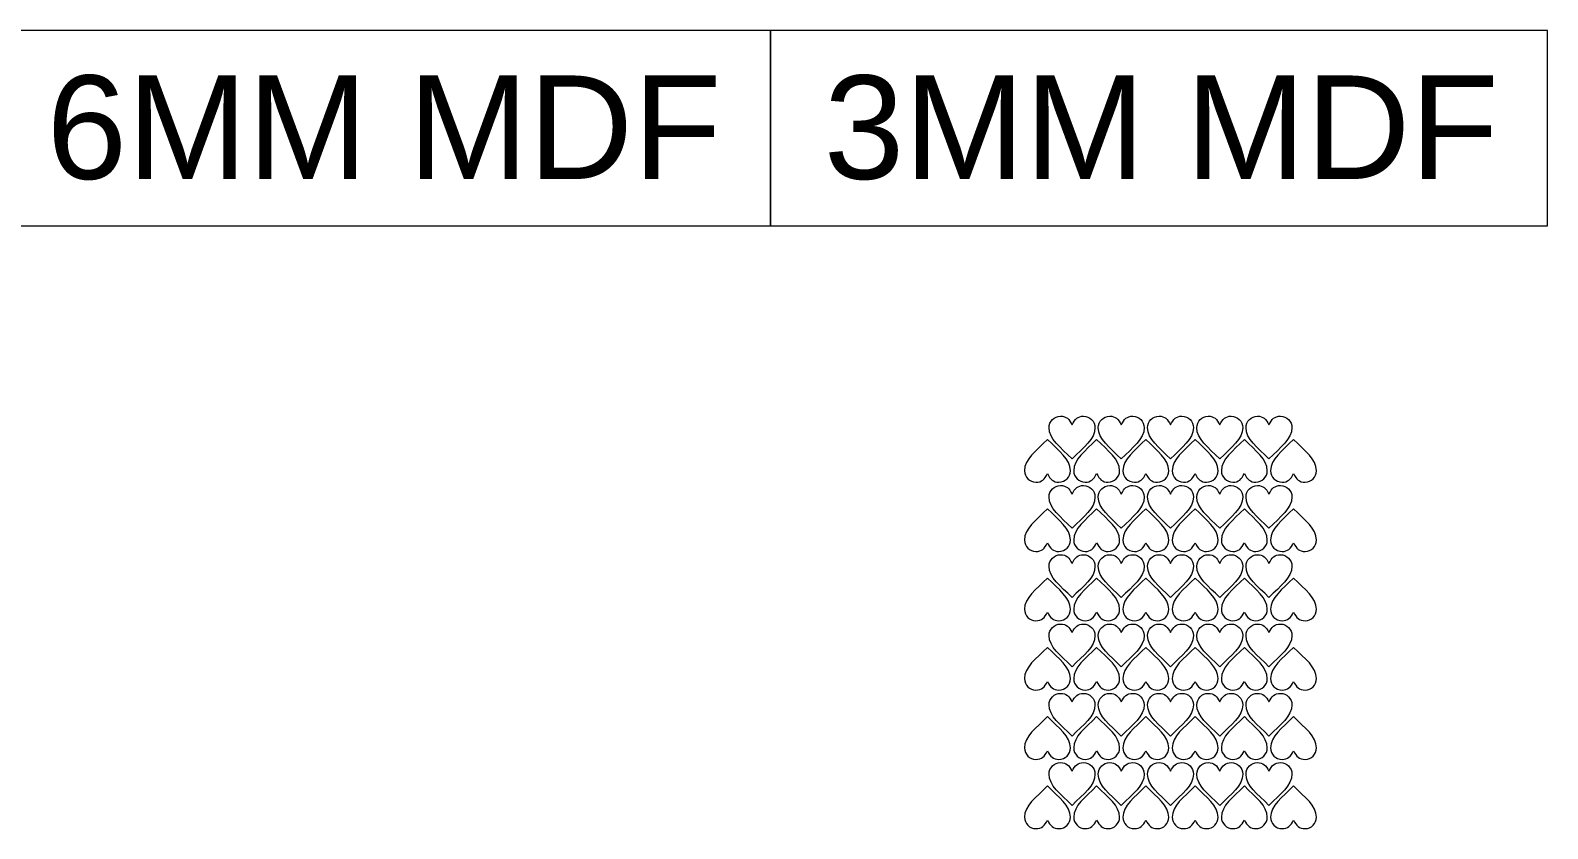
# Model space of a CAD drawing. Header units: millimetres. Extents: x -1421 to 1627, y -249 to 386.
# Drawn here: x 636 to 1627, y -136 to 386 of the extents above; entities that cross this region are included whole.
import ezdxf

# ---------------------------------------------------------------- set-up
doc = ezdxf.new("R2010")
doc.units = ezdxf.units.MM
doc.header["$MEASUREMENT"] = 0
doc.layers.add('Camada 1', color=7, linetype='Continuous')
doc.styles.add('0', font='arial.ttf', dxfattribs={"height": 1})

msp = doc.modelspace()

# ---------------------------------------------------------------- linework, layer by layer
at = {"layer": 'Camada 1', "color": 142, "lineweight": 18}
for points in [[(611.4715, 257.9831), (1119.4715, 257.9831), (1119.4715, 385.8307), (611.4715, 385.8307), (611.4715, 257.9831)], [(1119.4715, 257.9831), (1627.4715, 257.9831), (1627.4715, 385.8307), (1119.4715, 385.8307), (1119.4715, 257.9831)]]:
    msp.add_lwpolyline(points, close=True, dxfattribs=at)
at = {"layer": 'Camada 1', "color": 250, "lineweight": 20}
for points in [[(1331.625, 126.101), (1331.625, 130.2411), (1328.2652, 133.6009), (1324.1252, 133.6009), (1324.1252, 133.6009), (1320.3749, 133.6009), (1318.4998, 131.7261), (1316.625, 127.976), (1316.625, 127.976), (1314.7502, 131.7261), (1312.8752, 133.6009), (1309.1249, 133.6009), (1309.1249, 133.6009), (1304.9848, 133.6009), (1301.625, 130.2411), (1301.625, 126.101), (1301.625, 126.101), (1301.625, 118.6009), (1309.1249, 113.1698), (1316.625, 105.6699), (1316.625, 105.6699), (1324.1252, 113.1698), (1331.625, 118.6009), (1331.625, 126.101)], [(1363.7983, 126.101), (1363.7983, 130.2411), (1360.4385, 133.6009), (1356.2985, 133.6009), (1356.2985, 133.6009), (1352.5482, 133.6009), (1350.6731, 131.7261), (1348.7983, 127.976), (1348.7983, 127.976), (1346.9235, 131.7261), (1345.0485, 133.6009), (1341.2982, 133.6009), (1341.2982, 133.6009), (1337.1581, 133.6009), (1333.7983, 130.2411), (1333.7983, 126.101), (1333.7983, 126.101), (1333.7983, 118.6009), (1341.2982, 113.1698), (1348.7983, 105.6699), (1348.7983, 105.6699), (1356.2985, 113.1698), (1363.7983, 118.6009), (1363.7983, 126.101)], [(1395.9716, 126.101), (1395.9716, 130.2411), (1392.6118, 133.6009), (1388.4718, 133.6009), (1388.4718, 133.6009), (1384.7215, 133.6009), (1382.8464, 131.7261), (1380.9716, 127.976), (1380.9716, 127.976), (1379.0968, 131.7261), (1377.2218, 133.6009), (1373.4715, 133.6009), (1373.4715, 133.6009), (1369.3314, 133.6009), (1365.9716, 130.2411), (1365.9716, 126.101), (1365.9716, 126.101), (1365.9716, 118.6009), (1373.4715, 113.1698), (1380.9716, 105.6699), (1380.9716, 105.6699), (1388.4718, 113.1698), (1395.9716, 118.6009), (1395.9716, 126.101)], [(1428.1449, 126.101), (1428.1449, 130.2411), (1424.7851, 133.6009), (1420.6451, 133.6009), (1420.6451, 133.6009), (1416.8948, 133.6009), (1415.0197, 131.7261), (1413.1449, 127.976), (1413.1449, 127.976), (1411.2701, 131.7261), (1409.3951, 133.6009), (1405.6448, 133.6009), (1405.6448, 133.6009), (1401.5047, 133.6009), (1398.1449, 130.2411), (1398.1449, 126.101), (1398.1449, 126.101), (1398.1449, 118.6009), (1405.6448, 113.1698), (1413.1449, 105.6699), (1413.1449, 105.6699), (1420.6451, 113.1698), (1428.1449, 118.6009), (1428.1449, 126.101)], [(1460.3182, 126.101), (1460.3182, 130.2411), (1456.9584, 133.6009), (1452.8184, 133.6009), (1452.8184, 133.6009), (1449.0681, 133.6009), (1447.193, 131.7261), (1445.3182, 127.976), (1445.3182, 127.976), (1443.4434, 131.7261), (1441.5684, 133.6009), (1437.8181, 133.6009), (1437.8181, 133.6009), (1433.678, 133.6009), (1430.3182, 130.2411), (1430.3182, 126.101), (1430.3182, 126.101), (1430.3182, 118.6009), (1437.8181, 113.1698), (1445.3182, 105.6699), (1445.3182, 105.6699), (1452.8184, 113.1698), (1460.3182, 118.6009), (1460.3182, 126.101)], [(1315.5381, 97.9346), (1315.5381, 93.7945), (1312.1783, 90.4347), (1308.0383, 90.4347), (1308.0383, 90.4347), (1304.288, 90.4347), (1302.4129, 92.3095), (1300.5381, 96.0596), (1300.5381, 96.0596), (1298.6633, 92.3095), (1296.7883, 90.4347), (1293.038, 90.4347), (1293.038, 90.4347), (1288.8979, 90.4347), (1285.5381, 93.7945), (1285.5381, 97.9346), (1285.5381, 97.9346), (1285.5381, 105.4347), (1293.038, 110.8658), (1300.5381, 118.3657), (1300.5381, 118.3657), (1308.0383, 110.8658), (1315.5381, 105.4347), (1315.5381, 97.9346)], [(1347.7114, 97.9346), (1347.7114, 93.7945), (1344.3516, 90.4347), (1340.2116, 90.4347), (1340.2116, 90.4347), (1336.4613, 90.4347), (1334.5862, 92.3095), (1332.7114, 96.0596), (1332.7114, 96.0596), (1330.8366, 92.3095), (1328.9616, 90.4347), (1325.2113, 90.4347), (1325.2113, 90.4347), (1321.0712, 90.4347), (1317.7114, 93.7945), (1317.7114, 97.9346), (1317.7114, 97.9346), (1317.7114, 105.4347), (1325.2113, 110.8658), (1332.7114, 118.3657), (1332.7114, 118.3657), (1340.2116, 110.8658), (1347.7114, 105.4347), (1347.7114, 97.9346)], [(1379.8847, 97.9346), (1379.8847, 93.7945), (1376.5249, 90.4347), (1372.3849, 90.4347), (1372.3849, 90.4347), (1368.6346, 90.4347), (1366.7595, 92.3095), (1364.8847, 96.0596), (1364.8847, 96.0596), (1363.0099, 92.3095), (1361.1349, 90.4347), (1357.3846, 90.4347), (1357.3846, 90.4347), (1353.2445, 90.4347), (1349.8847, 93.7945), (1349.8847, 97.9346), (1349.8847, 97.9346), (1349.8847, 105.4347), (1357.3846, 110.8658), (1364.8847, 118.3657), (1364.8847, 118.3657), (1372.3849, 110.8658), (1379.8847, 105.4347), (1379.8847, 97.9346)], [(1412.058, 97.9346), (1412.058, 93.7945), (1408.6982, 90.4347), (1404.5582, 90.4347), (1404.5582, 90.4347), (1400.8079, 90.4347), (1398.9328, 92.3095), (1397.058, 96.0596), (1397.058, 96.0596), (1395.1832, 92.3095), (1393.3082, 90.4347), (1389.5579, 90.4347), (1389.5579, 90.4347), (1385.4178, 90.4347), (1382.058, 93.7945), (1382.058, 97.9346), (1382.058, 97.9346), (1382.058, 105.4347), (1389.5579, 110.8658), (1397.058, 118.3657), (1397.058, 118.3657), (1404.5582, 110.8658), (1412.058, 105.4347), (1412.058, 97.9346)], [(1444.2313, 97.9346), (1444.2313, 93.7945), (1440.8715, 90.4347), (1436.7315, 90.4347), (1436.7315, 90.4347), (1432.9812, 90.4347), (1431.1061, 92.3095), (1429.2313, 96.0596), (1429.2313, 96.0596), (1427.3565, 92.3095), (1425.4815, 90.4347), (1421.7312, 90.4347), (1421.7312, 90.4347), (1417.5911, 90.4347), (1414.2313, 93.7945), (1414.2313, 97.9346), (1414.2313, 97.9346), (1414.2313, 105.4347), (1421.7312, 110.8658), (1429.2313, 118.3657), (1429.2313, 118.3657), (1436.7315, 110.8658), (1444.2313, 105.4347), (1444.2313, 97.9346)], [(1476.4046, 97.9346), (1476.4046, 93.7945), (1473.0448, 90.4347), (1468.9048, 90.4347), (1468.9048, 90.4347), (1465.1545, 90.4347), (1463.2794, 92.3095), (1461.4046, 96.0596), (1461.4046, 96.0596), (1459.5298, 92.3095), (1457.6548, 90.4347), (1453.9045, 90.4347), (1453.9045, 90.4347), (1449.7644, 90.4347), (1446.4046, 93.7945), (1446.4046, 97.9346), (1446.4046, 97.9346), (1446.4046, 105.4347), (1453.9045, 110.8658), (1461.4046, 118.3657), (1461.4046, 118.3657), (1468.9048, 110.8658), (1476.4046, 105.4347), (1476.4046, 97.9346)], [(1331.625, 80.8043), (1331.625, 84.9444), (1328.2652, 88.3042), (1324.1252, 88.3042), (1324.1252, 88.3042), (1320.3749, 88.3042), (1318.4998, 86.4294), (1316.625, 82.6793), (1316.625, 82.6793), (1314.7502, 86.4294), (1312.8752, 88.3042), (1309.1249, 88.3042), (1309.1249, 88.3042), (1304.9848, 88.3042), (1301.625, 84.9444), (1301.625, 80.8043), (1301.625, 80.8043), (1301.625, 73.3042), (1309.1249, 67.8731), (1316.625, 60.3732), (1316.625, 60.3732), (1324.1252, 67.8731), (1331.625, 73.3042), (1331.625, 80.8043)], [(1363.7983, 80.8043), (1363.7983, 84.9444), (1360.4385, 88.3042), (1356.2985, 88.3042), (1356.2985, 88.3042), (1352.5482, 88.3042), (1350.6731, 86.4294), (1348.7983, 82.6793), (1348.7983, 82.6793), (1346.9235, 86.4294), (1345.0485, 88.3042), (1341.2982, 88.3042), (1341.2982, 88.3042), (1337.1581, 88.3042), (1333.7983, 84.9444), (1333.7983, 80.8043), (1333.7983, 80.8043), (1333.7983, 73.3042), (1341.2982, 67.8731), (1348.7983, 60.3732), (1348.7983, 60.3732), (1356.2985, 67.8731), (1363.7983, 73.3042), (1363.7983, 80.8043)], [(1395.9716, 80.8043), (1395.9716, 84.9444), (1392.6118, 88.3042), (1388.4718, 88.3042), (1388.4718, 88.3042), (1384.7215, 88.3042), (1382.8464, 86.4294), (1380.9716, 82.6793), (1380.9716, 82.6793), (1379.0968, 86.4294), (1377.2218, 88.3042), (1373.4715, 88.3042), (1373.4715, 88.3042), (1369.3314, 88.3042), (1365.9716, 84.9444), (1365.9716, 80.8043), (1365.9716, 80.8043), (1365.9716, 73.3042), (1373.4715, 67.8731), (1380.9716, 60.3732), (1380.9716, 60.3732), (1388.4718, 67.8731), (1395.9716, 73.3042), (1395.9716, 80.8043)], [(1428.1449, 80.8043), (1428.1449, 84.9444), (1424.7851, 88.3042), (1420.6451, 88.3042), (1420.6451, 88.3042), (1416.8948, 88.3042), (1415.0197, 86.4294), (1413.1449, 82.6793), (1413.1449, 82.6793), (1411.2701, 86.4294), (1409.3951, 88.3042), (1405.6448, 88.3042), (1405.6448, 88.3042), (1401.5047, 88.3042), (1398.1449, 84.9444), (1398.1449, 80.8043), (1398.1449, 80.8043), (1398.1449, 73.3042), (1405.6448, 67.8731), (1413.1449, 60.3732), (1413.1449, 60.3732), (1420.6451, 67.8731), (1428.1449, 73.3042), (1428.1449, 80.8043)], [(1460.3182, 80.8043), (1460.3182, 84.9444), (1456.9584, 88.3042), (1452.8184, 88.3042), (1452.8184, 88.3042), (1449.0681, 88.3042), (1447.193, 86.4294), (1445.3182, 82.6793), (1445.3182, 82.6793), (1443.4434, 86.4294), (1441.5684, 88.3042), (1437.8181, 88.3042), (1437.8181, 88.3042), (1433.678, 88.3042), (1430.3182, 84.9444), (1430.3182, 80.8043), (1430.3182, 80.8043), (1430.3182, 73.3042), (1437.8181, 67.8731), (1445.3182, 60.3732), (1445.3182, 60.3732), (1452.8184, 67.8731), (1460.3182, 73.3042), (1460.3182, 80.8043)], [(1315.5381, 52.6379), (1315.5381, 48.4978), (1312.1783, 45.138), (1308.0383, 45.138), (1308.0383, 45.138), (1304.288, 45.138), (1302.4129, 47.0128), (1300.5381, 50.7629), (1300.5381, 50.7629), (1298.6633, 47.0128), (1296.7883, 45.138), (1293.038, 45.138), (1293.038, 45.138), (1288.8979, 45.138), (1285.5381, 48.4978), (1285.5381, 52.6379), (1285.5381, 52.6379), (1285.5381, 60.138), (1293.038, 65.5691), (1300.5381, 73.069), (1300.5381, 73.069), (1308.0383, 65.5691), (1315.5381, 60.138), (1315.5381, 52.6379)], [(1347.7114, 52.6379), (1347.7114, 48.4978), (1344.3516, 45.138), (1340.2116, 45.138), (1340.2116, 45.138), (1336.4613, 45.138), (1334.5862, 47.0128), (1332.7114, 50.7629), (1332.7114, 50.7629), (1330.8366, 47.0128), (1328.9616, 45.138), (1325.2113, 45.138), (1325.2113, 45.138), (1321.0712, 45.138), (1317.7114, 48.4978), (1317.7114, 52.6379), (1317.7114, 52.6379), (1317.7114, 60.138), (1325.2113, 65.5691), (1332.7114, 73.069), (1332.7114, 73.069), (1340.2116, 65.5691), (1347.7114, 60.138), (1347.7114, 52.6379)], [(1379.8847, 52.6379), (1379.8847, 48.4978), (1376.5249, 45.138), (1372.3849, 45.138), (1372.3849, 45.138), (1368.6346, 45.138), (1366.7595, 47.0128), (1364.8847, 50.7629), (1364.8847, 50.7629), (1363.0099, 47.0128), (1361.1349, 45.138), (1357.3846, 45.138), (1357.3846, 45.138), (1353.2445, 45.138), (1349.8847, 48.4978), (1349.8847, 52.6379), (1349.8847, 52.6379), (1349.8847, 60.138), (1357.3846, 65.5691), (1364.8847, 73.069), (1364.8847, 73.069), (1372.3849, 65.5691), (1379.8847, 60.138), (1379.8847, 52.6379)], [(1412.058, 52.6379), (1412.058, 48.4978), (1408.6982, 45.138), (1404.5582, 45.138), (1404.5582, 45.138), (1400.8079, 45.138), (1398.9328, 47.0128), (1397.058, 50.7629), (1397.058, 50.7629), (1395.1832, 47.0128), (1393.3082, 45.138), (1389.5579, 45.138), (1389.5579, 45.138), (1385.4178, 45.138), (1382.058, 48.4978), (1382.058, 52.6379), (1382.058, 52.6379), (1382.058, 60.138), (1389.5579, 65.5691), (1397.058, 73.069), (1397.058, 73.069), (1404.5582, 65.5691), (1412.058, 60.138), (1412.058, 52.6379)], [(1444.2313, 52.6379), (1444.2313, 48.4978), (1440.8715, 45.138), (1436.7315, 45.138), (1436.7315, 45.138), (1432.9812, 45.138), (1431.1061, 47.0128), (1429.2313, 50.7629), (1429.2313, 50.7629), (1427.3565, 47.0128), (1425.4815, 45.138), (1421.7312, 45.138), (1421.7312, 45.138), (1417.5911, 45.138), (1414.2313, 48.4978), (1414.2313, 52.6379), (1414.2313, 52.6379), (1414.2313, 60.138), (1421.7312, 65.5691), (1429.2313, 73.069), (1429.2313, 73.069), (1436.7315, 65.5691), (1444.2313, 60.138), (1444.2313, 52.6379)], [(1476.4046, 52.6379), (1476.4046, 48.4978), (1473.0448, 45.138), (1468.9048, 45.138), (1468.9048, 45.138), (1465.1545, 45.138), (1463.2794, 47.0128), (1461.4046, 50.7629), (1461.4046, 50.7629), (1459.5298, 47.0128), (1457.6548, 45.138), (1453.9045, 45.138), (1453.9045, 45.138), (1449.7644, 45.138), (1446.4046, 48.4978), (1446.4046, 52.6379), (1446.4046, 52.6379), (1446.4046, 60.138), (1453.9045, 65.5691), (1461.4046, 73.069), (1461.4046, 73.069), (1468.9048, 65.5691), (1476.4046, 60.138), (1476.4046, 52.6379)], [(1331.625, 35.5076), (1331.625, 39.6477), (1328.2652, 43.0075), (1324.1252, 43.0075), (1324.1252, 43.0075), (1320.3749, 43.0075), (1318.4998, 41.1327), (1316.625, 37.3826), (1316.625, 37.3826), (1314.7502, 41.1327), (1312.8752, 43.0075), (1309.1249, 43.0075), (1309.1249, 43.0075), (1304.9848, 43.0075), (1301.625, 39.6477), (1301.625, 35.5076), (1301.625, 35.5076), (1301.625, 28.0075), (1309.1249, 22.5764), (1316.625, 15.0765), (1316.625, 15.0765), (1324.1252, 22.5764), (1331.625, 28.0075), (1331.625, 35.5076)], [(1363.7983, 35.5076), (1363.7983, 39.6477), (1360.4385, 43.0075), (1356.2985, 43.0075), (1356.2985, 43.0075), (1352.5482, 43.0075), (1350.6731, 41.1327), (1348.7983, 37.3826), (1348.7983, 37.3826), (1346.9235, 41.1327), (1345.0485, 43.0075), (1341.2982, 43.0075), (1341.2982, 43.0075), (1337.1581, 43.0075), (1333.7983, 39.6477), (1333.7983, 35.5076), (1333.7983, 35.5076), (1333.7983, 28.0075), (1341.2982, 22.5764), (1348.7983, 15.0765), (1348.7983, 15.0765), (1356.2985, 22.5764), (1363.7983, 28.0075), (1363.7983, 35.5076)], [(1395.9716, 35.5076), (1395.9716, 39.6477), (1392.6118, 43.0075), (1388.4718, 43.0075), (1388.4718, 43.0075), (1384.7215, 43.0075), (1382.8464, 41.1327), (1380.9716, 37.3826), (1380.9716, 37.3826), (1379.0968, 41.1327), (1377.2218, 43.0075), (1373.4715, 43.0075), (1373.4715, 43.0075), (1369.3314, 43.0075), (1365.9716, 39.6477), (1365.9716, 35.5076), (1365.9716, 35.5076), (1365.9716, 28.0075), (1373.4715, 22.5764), (1380.9716, 15.0765), (1380.9716, 15.0765), (1388.4718, 22.5764), (1395.9716, 28.0075), (1395.9716, 35.5076)], [(1428.1449, 35.5076), (1428.1449, 39.6477), (1424.7851, 43.0075), (1420.6451, 43.0075), (1420.6451, 43.0075), (1416.8948, 43.0075), (1415.0197, 41.1327), (1413.1449, 37.3826), (1413.1449, 37.3826), (1411.2701, 41.1327), (1409.3951, 43.0075), (1405.6448, 43.0075), (1405.6448, 43.0075), (1401.5047, 43.0075), (1398.1449, 39.6477), (1398.1449, 35.5076), (1398.1449, 35.5076), (1398.1449, 28.0075), (1405.6448, 22.5764), (1413.1449, 15.0765), (1413.1449, 15.0765), (1420.6451, 22.5764), (1428.1449, 28.0075), (1428.1449, 35.5076)], [(1460.3182, 35.5076), (1460.3182, 39.6477), (1456.9584, 43.0075), (1452.8184, 43.0075), (1452.8184, 43.0075), (1449.0681, 43.0075), (1447.193, 41.1327), (1445.3182, 37.3826), (1445.3182, 37.3826), (1443.4434, 41.1327), (1441.5684, 43.0075), (1437.8181, 43.0075), (1437.8181, 43.0075), (1433.678, 43.0075), (1430.3182, 39.6477), (1430.3182, 35.5076), (1430.3182, 35.5076), (1430.3182, 28.0075), (1437.8181, 22.5764), (1445.3182, 15.0765), (1445.3182, 15.0765), (1452.8184, 22.5764), (1460.3182, 28.0075), (1460.3182, 35.5076)], [(1315.5381, 7.3412), (1315.5381, 3.2011), (1312.1783, -0.1587), (1308.0383, -0.1587), (1308.0383, -0.1587), (1304.288, -0.1587), (1302.4129, 1.7161), (1300.5381, 5.4662), (1300.5381, 5.4662), (1298.6633, 1.7161), (1296.7883, -0.1587), (1293.038, -0.1587), (1293.038, -0.1587), (1288.8979, -0.1587), (1285.5381, 3.2011), (1285.5381, 7.3412), (1285.5381, 7.3412), (1285.5381, 14.8413), (1293.038, 20.2724), (1300.5381, 27.7723), (1300.5381, 27.7723), (1308.0383, 20.2724), (1315.5381, 14.8413), (1315.5381, 7.3412)], [(1347.7114, 7.3412), (1347.7114, 3.2011), (1344.3516, -0.1587), (1340.2116, -0.1587), (1340.2116, -0.1587), (1336.4613, -0.1587), (1334.5862, 1.7161), (1332.7114, 5.4662), (1332.7114, 5.4662), (1330.8366, 1.7161), (1328.9616, -0.1587), (1325.2113, -0.1587), (1325.2113, -0.1587), (1321.0712, -0.1587), (1317.7114, 3.2011), (1317.7114, 7.3412), (1317.7114, 7.3412), (1317.7114, 14.8413), (1325.2113, 20.2724), (1332.7114, 27.7723), (1332.7114, 27.7723), (1340.2116, 20.2724), (1347.7114, 14.8413), (1347.7114, 7.3412)], [(1379.8847, 7.3412), (1379.8847, 3.2011), (1376.5249, -0.1587), (1372.3849, -0.1587), (1372.3849, -0.1587), (1368.6346, -0.1587), (1366.7595, 1.7161), (1364.8847, 5.4662), (1364.8847, 5.4662), (1363.0099, 1.7161), (1361.1349, -0.1587), (1357.3846, -0.1587), (1357.3846, -0.1587), (1353.2445, -0.1587), (1349.8847, 3.2011), (1349.8847, 7.3412), (1349.8847, 7.3412), (1349.8847, 14.8413), (1357.3846, 20.2724), (1364.8847, 27.7723), (1364.8847, 27.7723), (1372.3849, 20.2724), (1379.8847, 14.8413), (1379.8847, 7.3412)], [(1412.058, 7.3412), (1412.058, 3.2011), (1408.6982, -0.1587), (1404.5582, -0.1587), (1404.5582, -0.1587), (1400.8079, -0.1587), (1398.9328, 1.7161), (1397.058, 5.4662), (1397.058, 5.4662), (1395.1832, 1.7161), (1393.3082, -0.1587), (1389.5579, -0.1587), (1389.5579, -0.1587), (1385.4178, -0.1587), (1382.058, 3.2011), (1382.058, 7.3412), (1382.058, 7.3412), (1382.058, 14.8413), (1389.5579, 20.2724), (1397.058, 27.7723), (1397.058, 27.7723), (1404.5582, 20.2724), (1412.058, 14.8413), (1412.058, 7.3412)], [(1444.2313, 7.3412), (1444.2313, 3.2011), (1440.8715, -0.1587), (1436.7315, -0.1587), (1436.7315, -0.1587), (1432.9812, -0.1587), (1431.1061, 1.7161), (1429.2313, 5.4662), (1429.2313, 5.4662), (1427.3565, 1.7161), (1425.4815, -0.1587), (1421.7312, -0.1587), (1421.7312, -0.1587), (1417.5911, -0.1587), (1414.2313, 3.2011), (1414.2313, 7.3412), (1414.2313, 7.3412), (1414.2313, 14.8413), (1421.7312, 20.2724), (1429.2313, 27.7723), (1429.2313, 27.7723), (1436.7315, 20.2724), (1444.2313, 14.8413), (1444.2313, 7.3412)], [(1476.4046, 7.3412), (1476.4046, 3.2011), (1473.0448, -0.1587), (1468.9048, -0.1587), (1468.9048, -0.1587), (1465.1545, -0.1587), (1463.2794, 1.7161), (1461.4046, 5.4662), (1461.4046, 5.4662), (1459.5298, 1.7161), (1457.6548, -0.1587), (1453.9045, -0.1587), (1453.9045, -0.1587), (1449.7644, -0.1587), (1446.4046, 3.2011), (1446.4046, 7.3412), (1446.4046, 7.3412), (1446.4046, 14.8413), (1453.9045, 20.2724), (1461.4046, 27.7723), (1461.4046, 27.7723), (1468.9048, 20.2724), (1476.4046, 14.8413), (1476.4046, 7.3412)], [(1331.625, -9.7891), (1331.625, -5.649), (1328.2652, -2.2892), (1324.1252, -2.2892), (1324.1252, -2.2892), (1320.3749, -2.2892), (1318.4998, -4.164), (1316.625, -7.9141), (1316.625, -7.9141), (1314.7502, -4.164), (1312.8752, -2.2892), (1309.1249, -2.2892), (1309.1249, -2.2892), (1304.9848, -2.2892), (1301.625, -5.649), (1301.625, -9.7891), (1301.625, -9.7891), (1301.625, -17.2892), (1309.1249, -22.7203), (1316.625, -30.2202), (1316.625, -30.2202), (1324.1252, -22.7203), (1331.625, -17.2892), (1331.625, -9.7891)], [(1363.7983, -9.7891), (1363.7983, -5.649), (1360.4385, -2.2892), (1356.2985, -2.2892), (1356.2985, -2.2892), (1352.5482, -2.2892), (1350.6731, -4.164), (1348.7983, -7.9141), (1348.7983, -7.9141), (1346.9235, -4.164), (1345.0485, -2.2892), (1341.2982, -2.2892), (1341.2982, -2.2892), (1337.1581, -2.2892), (1333.7983, -5.649), (1333.7983, -9.7891), (1333.7983, -9.7891), (1333.7983, -17.2892), (1341.2982, -22.7203), (1348.7983, -30.2202), (1348.7983, -30.2202), (1356.2985, -22.7203), (1363.7983, -17.2892), (1363.7983, -9.7891)], [(1395.9716, -9.7891), (1395.9716, -5.649), (1392.6118, -2.2892), (1388.4718, -2.2892), (1388.4718, -2.2892), (1384.7215, -2.2892), (1382.8464, -4.164), (1380.9716, -7.9141), (1380.9716, -7.9141), (1379.0968, -4.164), (1377.2218, -2.2892), (1373.4715, -2.2892), (1373.4715, -2.2892), (1369.3314, -2.2892), (1365.9716, -5.649), (1365.9716, -9.7891), (1365.9716, -9.7891), (1365.9716, -17.2892), (1373.4715, -22.7203), (1380.9716, -30.2202), (1380.9716, -30.2202), (1388.4718, -22.7203), (1395.9716, -17.2892), (1395.9716, -9.7891)], [(1428.1449, -9.7891), (1428.1449, -5.649), (1424.7851, -2.2892), (1420.6451, -2.2892), (1420.6451, -2.2892), (1416.8948, -2.2892), (1415.0197, -4.164), (1413.1449, -7.9141), (1413.1449, -7.9141), (1411.2701, -4.164), (1409.3951, -2.2892), (1405.6448, -2.2892), (1405.6448, -2.2892), (1401.5047, -2.2892), (1398.1449, -5.649), (1398.1449, -9.7891), (1398.1449, -9.7891), (1398.1449, -17.2892), (1405.6448, -22.7203), (1413.1449, -30.2202), (1413.1449, -30.2202), (1420.6451, -22.7203), (1428.1449, -17.2892), (1428.1449, -9.7891)], [(1460.3182, -9.7891), (1460.3182, -5.649), (1456.9584, -2.2892), (1452.8184, -2.2892), (1452.8184, -2.2892), (1449.0681, -2.2892), (1447.193, -4.164), (1445.3182, -7.9141), (1445.3182, -7.9141), (1443.4434, -4.164), (1441.5684, -2.2892), (1437.8181, -2.2892), (1437.8181, -2.2892), (1433.678, -2.2892), (1430.3182, -5.649), (1430.3182, -9.7891), (1430.3182, -9.7891), (1430.3182, -17.2892), (1437.8181, -22.7203), (1445.3182, -30.2202), (1445.3182, -30.2202), (1452.8184, -22.7203), (1460.3182, -17.2892), (1460.3182, -9.7891)], [(1315.5381, -37.9555), (1315.5381, -42.0956), (1312.1783, -45.4554), (1308.0383, -45.4554), (1308.0383, -45.4554), (1304.288, -45.4554), (1302.4129, -43.5806), (1300.5381, -39.8305), (1300.5381, -39.8305), (1298.6633, -43.5806), (1296.7883, -45.4554), (1293.038, -45.4554), (1293.038, -45.4554), (1288.8979, -45.4554), (1285.5381, -42.0956), (1285.5381, -37.9555), (1285.5381, -37.9555), (1285.5381, -30.4554), (1293.038, -25.0243), (1300.5381, -17.5244), (1300.5381, -17.5244), (1308.0383, -25.0243), (1315.5381, -30.4554), (1315.5381, -37.9555)], [(1347.7114, -37.9555), (1347.7114, -42.0956), (1344.3516, -45.4554), (1340.2116, -45.4554), (1340.2116, -45.4554), (1336.4613, -45.4554), (1334.5862, -43.5806), (1332.7114, -39.8305), (1332.7114, -39.8305), (1330.8366, -43.5806), (1328.9616, -45.4554), (1325.2113, -45.4554), (1325.2113, -45.4554), (1321.0712, -45.4554), (1317.7114, -42.0956), (1317.7114, -37.9555), (1317.7114, -37.9555), (1317.7114, -30.4554), (1325.2113, -25.0243), (1332.7114, -17.5244), (1332.7114, -17.5244), (1340.2116, -25.0243), (1347.7114, -30.4554), (1347.7114, -37.9555)], [(1379.8847, -37.9555), (1379.8847, -42.0956), (1376.5249, -45.4554), (1372.3849, -45.4554), (1372.3849, -45.4554), (1368.6346, -45.4554), (1366.7595, -43.5806), (1364.8847, -39.8305), (1364.8847, -39.8305), (1363.0099, -43.5806), (1361.1349, -45.4554), (1357.3846, -45.4554), (1357.3846, -45.4554), (1353.2445, -45.4554), (1349.8847, -42.0956), (1349.8847, -37.9555), (1349.8847, -37.9555), (1349.8847, -30.4554), (1357.3846, -25.0243), (1364.8847, -17.5244), (1364.8847, -17.5244), (1372.3849, -25.0243), (1379.8847, -30.4554), (1379.8847, -37.9555)], [(1412.058, -37.9555), (1412.058, -42.0956), (1408.6982, -45.4554), (1404.5582, -45.4554), (1404.5582, -45.4554), (1400.8079, -45.4554), (1398.9328, -43.5806), (1397.058, -39.8305), (1397.058, -39.8305), (1395.1832, -43.5806), (1393.3082, -45.4554), (1389.5579, -45.4554), (1389.5579, -45.4554), (1385.4178, -45.4554), (1382.058, -42.0956), (1382.058, -37.9555), (1382.058, -37.9555), (1382.058, -30.4554), (1389.5579, -25.0243), (1397.058, -17.5244), (1397.058, -17.5244), (1404.5582, -25.0243), (1412.058, -30.4554), (1412.058, -37.9555)], [(1444.2313, -37.9555), (1444.2313, -42.0956), (1440.8715, -45.4554), (1436.7315, -45.4554), (1436.7315, -45.4554), (1432.9812, -45.4554), (1431.1061, -43.5806), (1429.2313, -39.8305), (1429.2313, -39.8305), (1427.3565, -43.5806), (1425.4815, -45.4554), (1421.7312, -45.4554), (1421.7312, -45.4554), (1417.5911, -45.4554), (1414.2313, -42.0956), (1414.2313, -37.9555), (1414.2313, -37.9555), (1414.2313, -30.4554), (1421.7312, -25.0243), (1429.2313, -17.5244), (1429.2313, -17.5244), (1436.7315, -25.0243), (1444.2313, -30.4554), (1444.2313, -37.9555)], [(1476.4046, -37.9555), (1476.4046, -42.0956), (1473.0448, -45.4554), (1468.9048, -45.4554), (1468.9048, -45.4554), (1465.1545, -45.4554), (1463.2794, -43.5806), (1461.4046, -39.8305), (1461.4046, -39.8305), (1459.5298, -43.5806), (1457.6548, -45.4554), (1453.9045, -45.4554), (1453.9045, -45.4554), (1449.7644, -45.4554), (1446.4046, -42.0956), (1446.4046, -37.9555), (1446.4046, -37.9555), (1446.4046, -30.4554), (1453.9045, -25.0243), (1461.4046, -17.5244), (1461.4046, -17.5244), (1468.9048, -25.0243), (1476.4046, -30.4554), (1476.4046, -37.9555)], [(1331.625, -55.0858), (1331.625, -50.9457), (1328.2652, -47.5859), (1324.1252, -47.5859), (1324.1252, -47.5859), (1320.3749, -47.5859), (1318.4998, -49.4607), (1316.625, -53.2108), (1316.625, -53.2108), (1314.7502, -49.4607), (1312.8752, -47.5859), (1309.1249, -47.5859), (1309.1249, -47.5859), (1304.9848, -47.5859), (1301.625, -50.9457), (1301.625, -55.0858), (1301.625, -55.0858), (1301.625, -62.5859), (1309.1249, -68.017), (1316.625, -75.5169), (1316.625, -75.5169), (1324.1252, -68.017), (1331.625, -62.5859), (1331.625, -55.0858)], [(1363.7983, -55.0858), (1363.7983, -50.9457), (1360.4385, -47.5859), (1356.2985, -47.5859), (1356.2985, -47.5859), (1352.5482, -47.5859), (1350.6731, -49.4607), (1348.7983, -53.2108), (1348.7983, -53.2108), (1346.9235, -49.4607), (1345.0485, -47.5859), (1341.2982, -47.5859), (1341.2982, -47.5859), (1337.1581, -47.5859), (1333.7983, -50.9457), (1333.7983, -55.0858), (1333.7983, -55.0858), (1333.7983, -62.5859), (1341.2982, -68.017), (1348.7983, -75.5169), (1348.7983, -75.5169), (1356.2985, -68.017), (1363.7983, -62.5859), (1363.7983, -55.0858)], [(1395.9716, -55.0858), (1395.9716, -50.9457), (1392.6118, -47.5859), (1388.4718, -47.5859), (1388.4718, -47.5859), (1384.7215, -47.5859), (1382.8464, -49.4607), (1380.9716, -53.2108), (1380.9716, -53.2108), (1379.0968, -49.4607), (1377.2218, -47.5859), (1373.4715, -47.5859), (1373.4715, -47.5859), (1369.3314, -47.5859), (1365.9716, -50.9457), (1365.9716, -55.0858), (1365.9716, -55.0858), (1365.9716, -62.5859), (1373.4715, -68.017), (1380.9716, -75.5169), (1380.9716, -75.5169), (1388.4718, -68.017), (1395.9716, -62.5859), (1395.9716, -55.0858)], [(1428.1449, -55.0858), (1428.1449, -50.9457), (1424.7851, -47.5859), (1420.6451, -47.5859), (1420.6451, -47.5859), (1416.8948, -47.5859), (1415.0197, -49.4607), (1413.1449, -53.2108), (1413.1449, -53.2108), (1411.2701, -49.4607), (1409.3951, -47.5859), (1405.6448, -47.5859), (1405.6448, -47.5859), (1401.5047, -47.5859), (1398.1449, -50.9457), (1398.1449, -55.0858), (1398.1449, -55.0858), (1398.1449, -62.5859), (1405.6448, -68.017), (1413.1449, -75.5169), (1413.1449, -75.5169), (1420.6451, -68.017), (1428.1449, -62.5859), (1428.1449, -55.0858)], [(1460.3182, -55.0858), (1460.3182, -50.9457), (1456.9584, -47.5859), (1452.8184, -47.5859), (1452.8184, -47.5859), (1449.0681, -47.5859), (1447.193, -49.4607), (1445.3182, -53.2108), (1445.3182, -53.2108), (1443.4434, -49.4607), (1441.5684, -47.5859), (1437.8181, -47.5859), (1437.8181, -47.5859), (1433.678, -47.5859), (1430.3182, -50.9457), (1430.3182, -55.0858), (1430.3182, -55.0858), (1430.3182, -62.5859), (1437.8181, -68.017), (1445.3182, -75.5169), (1445.3182, -75.5169), (1452.8184, -68.017), (1460.3182, -62.5859), (1460.3182, -55.0858)], [(1315.5381, -83.2522), (1315.5381, -87.3923), (1312.1783, -90.7521), (1308.0383, -90.7521), (1308.0383, -90.7521), (1304.288, -90.7521), (1302.4129, -88.8773), (1300.5381, -85.1272), (1300.5381, -85.1272), (1298.6633, -88.8773), (1296.7883, -90.7521), (1293.038, -90.7521), (1293.038, -90.7521), (1288.8979, -90.7521), (1285.5381, -87.3923), (1285.5381, -83.2522), (1285.5381, -83.2522), (1285.5381, -75.7521), (1293.038, -70.321), (1300.5381, -62.8211), (1300.5381, -62.8211), (1308.0383, -70.321), (1315.5381, -75.7521), (1315.5381, -83.2522)], [(1347.7114, -83.2522), (1347.7114, -87.3923), (1344.3516, -90.7521), (1340.2116, -90.7521), (1340.2116, -90.7521), (1336.4613, -90.7521), (1334.5862, -88.8773), (1332.7114, -85.1272), (1332.7114, -85.1272), (1330.8366, -88.8773), (1328.9616, -90.7521), (1325.2113, -90.7521), (1325.2113, -90.7521), (1321.0712, -90.7521), (1317.7114, -87.3923), (1317.7114, -83.2522), (1317.7114, -83.2522), (1317.7114, -75.7521), (1325.2113, -70.321), (1332.7114, -62.8211), (1332.7114, -62.8211), (1340.2116, -70.321), (1347.7114, -75.7521), (1347.7114, -83.2522)], [(1379.8847, -83.2522), (1379.8847, -87.3923), (1376.5249, -90.7521), (1372.3849, -90.7521), (1372.3849, -90.7521), (1368.6346, -90.7521), (1366.7595, -88.8773), (1364.8847, -85.1272), (1364.8847, -85.1272), (1363.0099, -88.8773), (1361.1349, -90.7521), (1357.3846, -90.7521), (1357.3846, -90.7521), (1353.2445, -90.7521), (1349.8847, -87.3923), (1349.8847, -83.2522), (1349.8847, -83.2522), (1349.8847, -75.7521), (1357.3846, -70.321), (1364.8847, -62.8211), (1364.8847, -62.8211), (1372.3849, -70.321), (1379.8847, -75.7521), (1379.8847, -83.2522)], [(1412.058, -83.2522), (1412.058, -87.3923), (1408.6982, -90.7521), (1404.5582, -90.7521), (1404.5582, -90.7521), (1400.8079, -90.7521), (1398.9328, -88.8773), (1397.058, -85.1272), (1397.058, -85.1272), (1395.1832, -88.8773), (1393.3082, -90.7521), (1389.5579, -90.7521), (1389.5579, -90.7521), (1385.4178, -90.7521), (1382.058, -87.3923), (1382.058, -83.2522), (1382.058, -83.2522), (1382.058, -75.7521), (1389.5579, -70.321), (1397.058, -62.8211), (1397.058, -62.8211), (1404.5582, -70.321), (1412.058, -75.7521), (1412.058, -83.2522)], [(1444.2313, -83.2522), (1444.2313, -87.3923), (1440.8715, -90.7521), (1436.7315, -90.7521), (1436.7315, -90.7521), (1432.9812, -90.7521), (1431.1061, -88.8773), (1429.2313, -85.1272), (1429.2313, -85.1272), (1427.3565, -88.8773), (1425.4815, -90.7521), (1421.7312, -90.7521), (1421.7312, -90.7521), (1417.5911, -90.7521), (1414.2313, -87.3923), (1414.2313, -83.2522), (1414.2313, -83.2522), (1414.2313, -75.7521), (1421.7312, -70.321), (1429.2313, -62.8211), (1429.2313, -62.8211), (1436.7315, -70.321), (1444.2313, -75.7521), (1444.2313, -83.2522)], [(1476.4046, -83.2522), (1476.4046, -87.3923), (1473.0448, -90.7521), (1468.9048, -90.7521), (1468.9048, -90.7521), (1465.1545, -90.7521), (1463.2794, -88.8773), (1461.4046, -85.1272), (1461.4046, -85.1272), (1459.5298, -88.8773), (1457.6548, -90.7521), (1453.9045, -90.7521), (1453.9045, -90.7521), (1449.7644, -90.7521), (1446.4046, -87.3923), (1446.4046, -83.2522), (1446.4046, -83.2522), (1446.4046, -75.7521), (1453.9045, -70.321), (1461.4046, -62.8211), (1461.4046, -62.8211), (1468.9048, -70.321), (1476.4046, -75.7521), (1476.4046, -83.2522)], [(1331.625, -100.3825), (1331.625, -96.2424), (1328.2652, -92.8826), (1324.1252, -92.8826), (1324.1252, -92.8826), (1320.3749, -92.8826), (1318.4998, -94.7574), (1316.625, -98.5075), (1316.625, -98.5075), (1314.7502, -94.7574), (1312.8752, -92.8826), (1309.1249, -92.8826), (1309.1249, -92.8826), (1304.9848, -92.8826), (1301.625, -96.2424), (1301.625, -100.3825), (1301.625, -100.3825), (1301.625, -107.8826), (1309.1249, -113.3137), (1316.625, -120.8136), (1316.625, -120.8136), (1324.1252, -113.3137), (1331.625, -107.8826), (1331.625, -100.3825)], [(1363.7983, -100.3825), (1363.7983, -96.2424), (1360.4385, -92.8826), (1356.2985, -92.8826), (1356.2985, -92.8826), (1352.5482, -92.8826), (1350.6731, -94.7574), (1348.7983, -98.5075), (1348.7983, -98.5075), (1346.9235, -94.7574), (1345.0485, -92.8826), (1341.2982, -92.8826), (1341.2982, -92.8826), (1337.1581, -92.8826), (1333.7983, -96.2424), (1333.7983, -100.3825), (1333.7983, -100.3825), (1333.7983, -107.8826), (1341.2982, -113.3137), (1348.7983, -120.8136), (1348.7983, -120.8136), (1356.2985, -113.3137), (1363.7983, -107.8826), (1363.7983, -100.3825)], [(1395.9716, -100.3825), (1395.9716, -96.2424), (1392.6118, -92.8826), (1388.4718, -92.8826), (1388.4718, -92.8826), (1384.7215, -92.8826), (1382.8464, -94.7574), (1380.9716, -98.5075), (1380.9716, -98.5075), (1379.0968, -94.7574), (1377.2218, -92.8826), (1373.4715, -92.8826), (1373.4715, -92.8826), (1369.3314, -92.8826), (1365.9716, -96.2424), (1365.9716, -100.3825), (1365.9716, -100.3825), (1365.9716, -107.8826), (1373.4715, -113.3137), (1380.9716, -120.8136), (1380.9716, -120.8136), (1388.4718, -113.3137), (1395.9716, -107.8826), (1395.9716, -100.3825)], [(1428.1449, -100.3825), (1428.1449, -96.2424), (1424.7851, -92.8826), (1420.6451, -92.8826), (1420.6451, -92.8826), (1416.8948, -92.8826), (1415.0197, -94.7574), (1413.1449, -98.5075), (1413.1449, -98.5075), (1411.2701, -94.7574), (1409.3951, -92.8826), (1405.6448, -92.8826), (1405.6448, -92.8826), (1401.5047, -92.8826), (1398.1449, -96.2424), (1398.1449, -100.3825), (1398.1449, -100.3825), (1398.1449, -107.8826), (1405.6448, -113.3137), (1413.1449, -120.8136), (1413.1449, -120.8136), (1420.6451, -113.3137), (1428.1449, -107.8826), (1428.1449, -100.3825)], [(1460.3182, -100.3825), (1460.3182, -96.2424), (1456.9584, -92.8826), (1452.8184, -92.8826), (1452.8184, -92.8826), (1449.0681, -92.8826), (1447.193, -94.7574), (1445.3182, -98.5075), (1445.3182, -98.5075), (1443.4434, -94.7574), (1441.5684, -92.8826), (1437.8181, -92.8826), (1437.8181, -92.8826), (1433.678, -92.8826), (1430.3182, -96.2424), (1430.3182, -100.3825), (1430.3182, -100.3825), (1430.3182, -107.8826), (1437.8181, -113.3137), (1445.3182, -120.8136), (1445.3182, -120.8136), (1452.8184, -113.3137), (1460.3182, -107.8826), (1460.3182, -100.3825)], [(1315.5381, -128.5489), (1315.5381, -132.689), (1312.1783, -136.0488), (1308.0383, -136.0488), (1308.0383, -136.0488), (1304.288, -136.0488), (1302.4129, -134.174), (1300.5381, -130.4239), (1300.5381, -130.4239), (1298.6633, -134.174), (1296.7883, -136.0488), (1293.038, -136.0488), (1293.038, -136.0488), (1288.8979, -136.0488), (1285.5381, -132.689), (1285.5381, -128.5489), (1285.5381, -128.5489), (1285.5381, -121.0488), (1293.038, -115.6177), (1300.5381, -108.1178), (1300.5381, -108.1178), (1308.0383, -115.6177), (1315.5381, -121.0488), (1315.5381, -128.5489)], [(1347.7114, -128.5489), (1347.7114, -132.689), (1344.3516, -136.0488), (1340.2116, -136.0488), (1340.2116, -136.0488), (1336.4613, -136.0488), (1334.5862, -134.174), (1332.7114, -130.4239), (1332.7114, -130.4239), (1330.8366, -134.174), (1328.9616, -136.0488), (1325.2113, -136.0488), (1325.2113, -136.0488), (1321.0712, -136.0488), (1317.7114, -132.689), (1317.7114, -128.5489), (1317.7114, -128.5489), (1317.7114, -121.0488), (1325.2113, -115.6177), (1332.7114, -108.1178), (1332.7114, -108.1178), (1340.2116, -115.6177), (1347.7114, -121.0488), (1347.7114, -128.5489)], [(1379.8847, -128.5489), (1379.8847, -132.689), (1376.5249, -136.0488), (1372.3849, -136.0488), (1372.3849, -136.0488), (1368.6346, -136.0488), (1366.7595, -134.174), (1364.8847, -130.4239), (1364.8847, -130.4239), (1363.0099, -134.174), (1361.1349, -136.0488), (1357.3846, -136.0488), (1357.3846, -136.0488), (1353.2445, -136.0488), (1349.8847, -132.689), (1349.8847, -128.5489), (1349.8847, -128.5489), (1349.8847, -121.0488), (1357.3846, -115.6177), (1364.8847, -108.1178), (1364.8847, -108.1178), (1372.3849, -115.6177), (1379.8847, -121.0488), (1379.8847, -128.5489)], [(1412.058, -128.5489), (1412.058, -132.689), (1408.6982, -136.0488), (1404.5582, -136.0488), (1404.5582, -136.0488), (1400.8079, -136.0488), (1398.9328, -134.174), (1397.058, -130.4239), (1397.058, -130.4239), (1395.1832, -134.174), (1393.3082, -136.0488), (1389.5579, -136.0488), (1389.5579, -136.0488), (1385.4178, -136.0488), (1382.058, -132.689), (1382.058, -128.5489), (1382.058, -128.5489), (1382.058, -121.0488), (1389.5579, -115.6177), (1397.058, -108.1178), (1397.058, -108.1178), (1404.5582, -115.6177), (1412.058, -121.0488), (1412.058, -128.5489)], [(1444.2313, -128.5489), (1444.2313, -132.689), (1440.8715, -136.0488), (1436.7315, -136.0488), (1436.7315, -136.0488), (1432.9812, -136.0488), (1431.1061, -134.174), (1429.2313, -130.4239), (1429.2313, -130.4239), (1427.3565, -134.174), (1425.4815, -136.0488), (1421.7312, -136.0488), (1421.7312, -136.0488), (1417.5911, -136.0488), (1414.2313, -132.689), (1414.2313, -128.5489), (1414.2313, -128.5489), (1414.2313, -121.0488), (1421.7312, -115.6177), (1429.2313, -108.1178), (1429.2313, -108.1178), (1436.7315, -115.6177), (1444.2313, -121.0488), (1444.2313, -128.5489)], [(1476.4046, -128.5489), (1476.4046, -132.689), (1473.0448, -136.0488), (1468.9048, -136.0488), (1468.9048, -136.0488), (1465.1545, -136.0488), (1463.2794, -134.174), (1461.4046, -130.4239), (1461.4046, -130.4239), (1459.5298, -134.174), (1457.6548, -136.0488), (1453.9045, -136.0488), (1453.9045, -136.0488), (1449.7644, -136.0488), (1446.4046, -132.689), (1446.4046, -128.5489), (1446.4046, -128.5489), (1446.4046, -121.0488), (1453.9045, -115.6177), (1461.4046, -108.1178), (1461.4046, -108.1178), (1468.9048, -115.6177), (1476.4046, -121.0488), (1476.4046, -128.5489)]]:
    msp.add_open_spline(points, degree=3, knots=[0, 0, 0, 0, 0.14285714, 0.14285714, 0.14285714, 0.14285714, 0.28571429, 0.28571429, 0.28571429, 0.28571429, 0.42857143, 0.42857143, 0.42857143, 0.42857143, 0.57142857, 0.57142857, 0.57142857, 0.57142857, 0.71428571, 0.71428571, 0.71428571, 0.71428571, 1, 1, 1, 1], dxfattribs=at)

# ---------------------------------------------------------------- texts
at = {"layer": 'Camada 1', "color": 142, "style": '0'}
for s, p in [('6MM MDF', (646.381, 288.6827)), ('3MM MDF', (1154.381, 288.6827))]:
    msp.add_text(s, height=67.67028, dxfattribs=at).set_placement(p)

doc.saveas('drawing.dxf')
